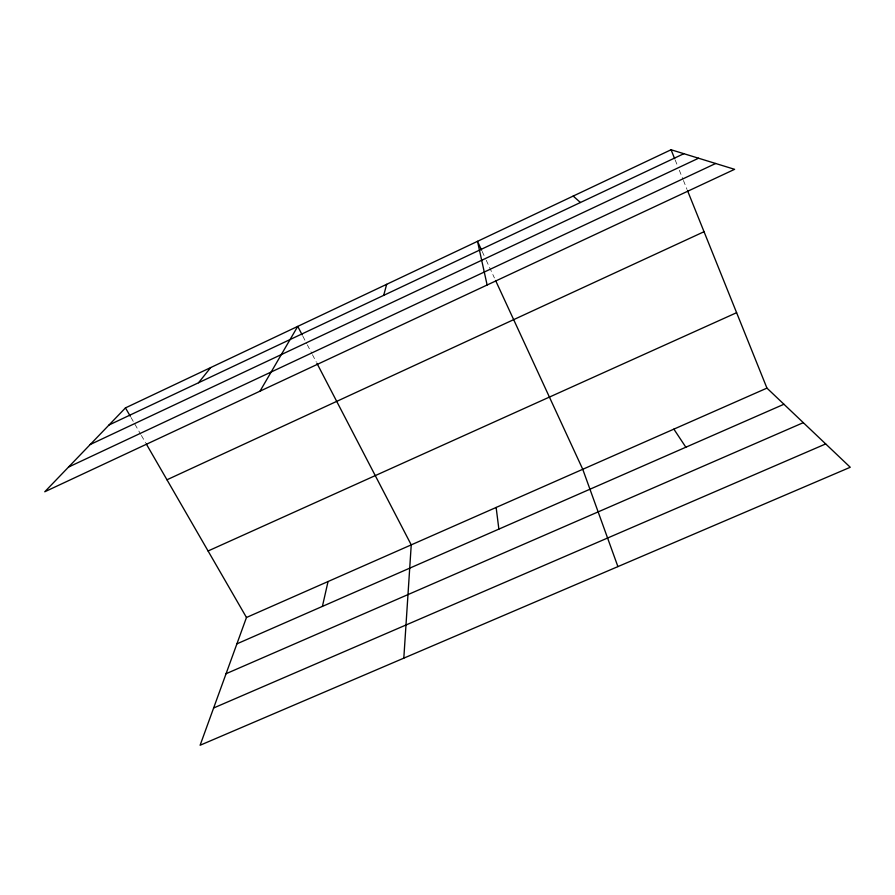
<?xml version="1.0" encoding="UTF-8"?>
<svg xmlns="http://www.w3.org/2000/svg" width="895" height="895" viewBox="0 0 895 895"><rect width="100%" height="100%" fill="white"/><g stroke="black" fill="none" stroke-linecap="round" stroke-linejoin="round"><path stroke-width="0.67" stroke-dasharray="4.47 3.36" d="M131.006 417.484L140.683 434.254M141.376 435.451L145.527 442.633M302.857 336.218L306.683 343.602M307.332 344.832L311.796 353.435M312.433 354.666L316.271 362.039M482.17 251.439L485.672 259.024M486.253 260.288L494.42 277.965M675.188 160.004L677.258 165.127M679.316 170.251L682.919 179.213M683.433 180.488L687.036 189.46"/><path stroke-width="1.34" d="M403.813 658.149L411.241 544.865L316.908 363.269M322.401 606.407L328.04 581.537M383.698 295.372L386.662 284.319M766.948 388.117L246.472 617.483L200.111 745.244L850.25 467.268L766.948 388.117L687.55 190.736M260.009 391.16L297.744 326.384L302.219 334.987M198.533 382.758L210.705 367.565M125.468 407.896L44.75 491.78L734.605 169.323L671.071 149.756L125.468 407.896L130.312 416.287M108.989 425.013L683.858 153.694M90.216 444.524L698.547 158.225M68.523 467.067L715.664 163.494M166.973 479.776L704.041 231.715M208.076 550.984L736.607 312.691M236.895 643.852L783.942 404.26M226.055 673.722L803.307 422.664M213.625 707.99L825.693 443.931M573.192 196.072L580.441 202.516M673.868 429.13L685.861 447.22M146.221 443.842L246.472 617.483M481.588 250.175L477.505 241.337L487.126 285.002M495.584 280.493L582.746 469.282L617.908 566.602M671.071 149.756L674.673 158.728M496.132 507.454L498.873 529.113"/></g></svg>
